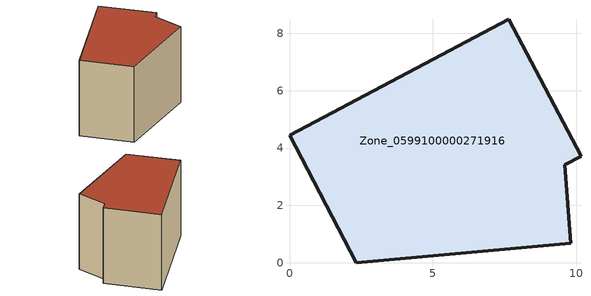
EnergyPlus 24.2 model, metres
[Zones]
Zone_0599100000271916
 floor ground (C_G): 0,4.45 7.64,8.49 10.16,3.71 9.59,3.41 9.81,0.68 2.33,0 z0
 wall outside (C_F): 2.33,0 9.81,0.68 9.59,3.41 10.16,3.71 7.64,8.49 0,4.45 2.33,0 z0:8.3
 roof outside (C_R): 7.64,8.49 0,4.45 2.33,0 9.81,0.68 9.59,3.41 10.16,3.71 z8.3
[BUILDING]
Pand.0599100000271916: North Axis=0; Terrain=City; Loads Convergence Tolerance Value=0.04; Temperature Convergence Tolerance Value=0.4; Solar Distribution=FullExterior; Maximum Number of Warmup Days=25; Minimum Number of Warmup Days=1
[Site:Location]
Rotterdam.The.Hague.AP_ZH_NLD Design_Conditions: Latitude=51.96; Longitude=4.45; Time Zone=1; Elevation=-4.5
[SITE:GROUNDTEMPERATURE:BUILDINGSURFACE]
18, 18, 18, 18, 18, 18, 18, 18, 18, 18, 18, 18
[MATERIAL] Thermal Absorptance=0.9; Solar Absorptance=0.7; Visible Absorptance=0.7
Name | Roughness | Thickness | Conductivity | Density | Specific Heat
G.TI.1975-1991 | MediumSmooth | 0.15 | 0.288461 | 540 | 1210
F.TI.1975-1991 | Rough | 0.3 | 0.230769 | 1920 | 840
R.TI.1975-1991 | MediumRough | 0.2 | 0.153846 | 1500 | 1000
[CONSTRUCTION]
C_G: G.TI.1975-1991
C_F: F.TI.1975-1991
C_R: R.TI.1975-1991
[ZONE]
Zone_0599100000271916: Type=1; Multiplier=1; Ceiling Height=Autocalculate; Volume=Autocalculate; Floor Area=autocalculate; Part of Total Floor Area=Yes
[ZONEINFILTRATION:DESIGNFLOWRATE]
Infil_Zone_0599100000271916: Zone or ZoneList or Space or SpaceList=Zone_0599100000271916; Schedule=AlwaysOn; Design Flow Rate Calculation Method=Flow/Area; Flow Rate per Floor Area=0.003; Constant Term Coefficient=1; Temperature Term Coefficient=0; Velocity Term Coefficient=0; Velocity Squared Term Coefficient=0
[HVACTEMPLATE:ZONE:IDEALLOADSAIRSYSTEM]
Zone_0599100000271916: Maximum Heating Supply Air Temperature=50; Minimum Cooling Supply Air Temperature=13; Maximum Heating Supply Air Humidity Ratio=0.0156; Minimum Cooling Supply Air Humidity Ratio=0.0077; Heating Limit=NoLimit; Cooling Limit=NoLimit; Dehumidification Control Type=ConstantSensibleHeatRatio; Cooling Sensible Heat Ratio=0.7; Dehumidification Setpoint=60; Humidification Control Type=None; Humidification Setpoint=30; Outdoor Air Method=None; Outdoor Air Flow Rate per Person=0.00944; Outdoor Air Flow Rate per Zone Floor Area=0; Outdoor Air Flow Rate per Zone=0; Demand Controlled Ventilation Type=None; Outdoor Air Economizer Type=NoEconomizer; Heat Recovery Type=None; Sensible Heat Recovery Effectiveness=0.7; Latent Heat Recovery Effectiveness=0.65
[ZONECONTROL:THERMOSTAT]
ThermostatControl_Zone_0599100000271916: Zone or ZoneList=Zone_0599100000271916; Control Type Schedule=DualSetpointControlType; Control 1=Thermostat_Zone_0599100000271916; Temperature Difference Between Cutout And Setpoint=0
[THERMOSTATSETPOINT:DUALSETPOINT]
Thermostat_Zone_0599100000271916: Heating Setpoint Temperature Schedule=HeatingSetpoint_Zone_0599100000271916; Cooling Setpoint Temperature Schedule=CoolingSetpoint_Zone_0599100000271916
[SCHEDULE:COMPACT]
HeatingSetpoint_Zone_0599100000271916: Through: 12/31, For: AllDays, Until: 24:00, 21
CoolingSetpoint_Zone_0599100000271916: Through: 12/31, For: AllDays, Until: 24:00, 24
DualSetpointControlType: Through: 12/31, For: AllDays, Until: 24:00, 4
AlwaysOn: Through: 12/31, For: AllDays, Until: 24:00, 1
